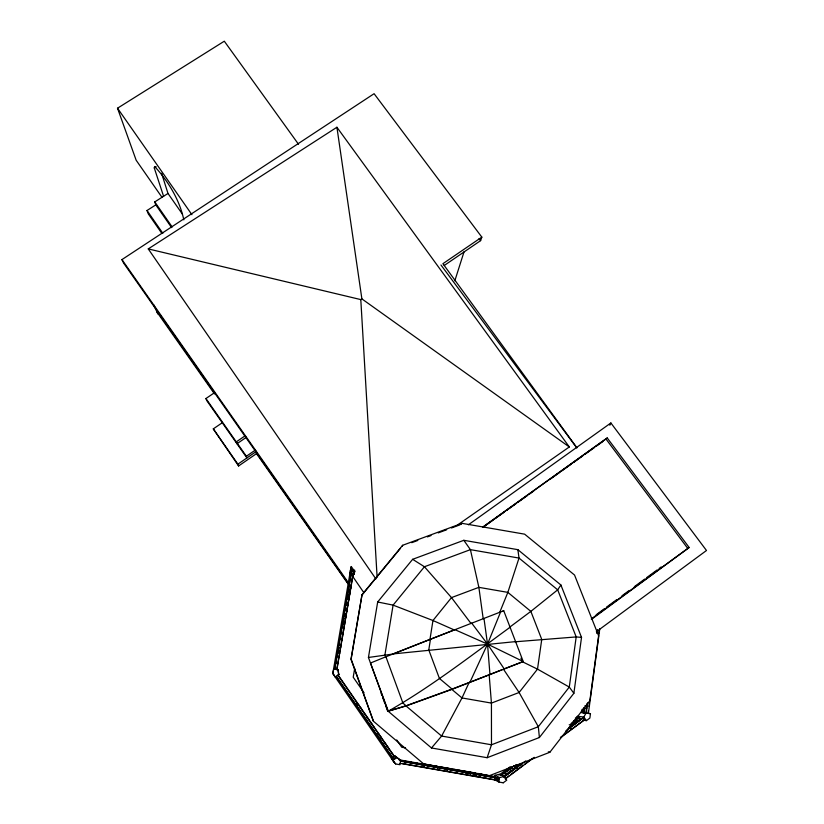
<?xml version="1.0" encoding="UTF-8"?>
<svg xmlns="http://www.w3.org/2000/svg" width="824" height="824" viewBox="0 0 824 824"><rect width="100%" height="100%" fill="white"/><g stroke="black" fill="none" stroke-linecap="round" stroke-linejoin="round"><path stroke-width="1.24" d="M583.835 711.648L584.35 707.826M583.742 713.481L584.432 708.393M584.659 708.259L584.02 712.956L581.919 712.595L582.403 709.062M585.885 712.976L587.151 703.562M596.71 632.77L596.998 630.638M587.625 702.893L586.255 713.007L580.714 712.389M596.998 633.388L597.513 629.598M588.336 710.957L588.388 713.378L599.8 628.691M588.954 706.384L589.284 703.933M598.821 633.141L599.11 631.009M586.42 720.639L583.804 717.004L586.183 712.914L590.468 713.666L589.881 718.054L586.42 720.639L583.145 720.227M573.875 693.272L581.528 637.395L560.897 584.999L517.874 549.67L463.819 540.307L412.649 559.311L377.68 601.984L368.441 657.47L387.991 711.071L431.498 747.976L487.128 757.709L539.39 737.521L573.875 693.272L569.281 687.072L537.505 669.129L522.262 661.682L520.974 658.17M581.569 712.554L581.909 710.01M503.217 782.8L498.881 782.038L499.54 777.568L504.144 776.466L506.739 780.174L503.217 782.8M498.881 782.038L494.482 779.648L495.121 775.291L499.602 774.22L504.144 776.466M498.458 778.206L498.386 780.565L498.458 778.206L400.145 760.985L498.705 778.33M479.692 777.197L480.021 774.972L477.642 773.633M465.921 773.829L466.25 771.645L468.444 772.943M470.267 775.549L470.597 773.324L468.372 772.016M456.548 773.149L456.877 770.924L454.858 769.647L444.084 767.68M447.123 771.491L447.463 769.276L445.588 768.019M433.403 769.091L433.754 766.866L432.085 765.661L398.898 759.759M437.441 768.844L437.781 766.65L434.207 766.032L435.896 767.247M423.989 767.443L424.339 765.218L422.815 764.033M404.502 764.023L404.852 761.809L403.636 760.676M368.441 657.47L392.78 654.071L429.963 639.455L432.961 620.513L451.49 597.606L478.868 587.347L507.852 592.374L530.852 611.377L541.749 639.424L537.505 669.129L519.11 692.49L491.434 703.088L461.996 697.949L451.645 689.245L407.087 705.385M410.28 765.043L410.63 762.818L409.322 761.675M539.39 737.521L538.329 726.716L519.11 692.49L503.433 669.16L523.23 661.548L487.53 644.111L454.941 629.68L430.468 639.218L428.779 649.93L439.419 678.451L452.263 689.245L523.23 661.548L503.732 610.728L499.746 612.314L507.852 592.374L519.017 558.064L517.874 549.67M395.685 763.961L391.421 758.43L394.892 755.886L400.722 760.253L400.011 764.713L395.685 763.961L393.326 761.407M424.319 764.466L373.416 721.227L350.973 659.303L362.024 594.691L402.668 545.282L461.996 523.333L524.63 534.158L574.544 575.039L598.605 635.788L589.86 700.709L549.865 752.25L489.075 775.806L423.629 763.941L432.456 765.486M373.416 721.227L351.148 659.107L362.024 594.691M354.691 668.419L353.218 677.204L364.084 692.881M350.612 569.528L332.762 673.723L333.761 668.892L338.036 669.634L338.716 674.64L338.036 669.634M350.921 573.844L349.912 573.669L351.261 566.531L354.742 571.495L354.021 574.38L351.951 574.019M334.637 669.459L351.024 573.452M334.791 669.15L351.488 571.382L353.589 571.753L336.903 669.541M354.021 574.38L354.722 570.249L350.612 569.539M350.406 570.496L351.261 566.531M351.488 571.382L353.548 571.918M350.282 577.84L350.663 576.161M350.303 578.273L349.932 579.921L351.992 580.271L352.404 578.644M349.335 583.433L349.695 581.837M348.974 585.514L349.335 583.959M348.727 587.522L348.377 589.026L350.437 589.387L350.828 587.893M348.016 591.117L348.367 589.644L350.457 590.005L350.087 591.477M347.749 593.218L347.419 594.64L349.489 595L349.85 593.589M347.058 596.731L347.388 595.34L349.489 595.711L349.129 597.091M346.451 600.263L346.78 598.924L348.882 599.285L348.521 600.624M346.101 602.354L346.41 601.046M353.084 573.803L336.728 669.819M345.493 605.887L345.802 604.641L347.903 605.001L347.563 606.248M352.353 578.191L352.765 576.532M345.132 607.988L345.441 606.763M344.535 611.521L344.823 610.357M351.045 585.874L351.436 584.319M344.463 612.49L344.174 613.623L346.245 613.983L346.564 612.86M163.585 196.277L154.273 167.942L154.655 166.469C168.405 181.527 179.498 199.707 183.824 219.853M343.567 617.176L343.845 616.095M343.206 619.277L343.484 618.227L345.586 618.587L345.287 619.638M342.866 621.832L342.599 622.831L344.679 623.191L344.978 622.202M348.171 602.715L348.521 601.417M342.238 624.932L342.496 623.974L344.607 624.335L344.319 625.292M440.974 265.019L576.769 447.834M341.63 628.485L341.888 627.579M347.213 608.349L347.543 607.134M341.27 630.597L341.517 629.721M346.605 611.882L346.935 610.728M340.662 634.161L340.899 633.337L343.011 633.707L342.743 634.521M345.647 617.536L345.956 616.455M340.302 636.272L340.528 635.489M339.694 639.846L339.91 639.105M339.334 641.958L339.55 641.257M343.711 628.856L343.989 627.95M338.726 645.532L338.932 644.883M343.351 630.957L343.629 630.092M454.817 280.809L464.036 251.825M338.561 647.036L338.355 647.654L340.446 648.014L340.673 647.406M342.382 636.643L342.65 635.85M487.128 757.709L491.485 744.783L491.434 703.088L489.168 674.763L502.238 669.634M337.747 651.238L337.943 650.672M341.775 640.207L342.032 639.476M444.229 265.483L480.608 240.639L481.834 237.127L374.096 93.699L121.942 259.601L123.538 262.959L348.181 583.546L348.367 582.681L121.942 259.601M337.387 653.36L337.572 652.824L339.694 653.195L339.467 653.72M340.806 645.903L341.043 645.254M336.954 656.471L339.066 656.841M339.838 651.599L340.054 651.042M335.801 662.661L337.881 663.032M609.842 425.246L610.883 422.969L706.487 550.494L596.339 631.74M489.168 674.763L469.103 682.529L461.996 697.949L441.613 736.059L431.498 747.976M469.814 682.509L487.53 644.111L500.601 611.944L470.998 623.469L451.49 597.606L424.432 566.747L412.649 559.311M402.153 546.24L402.668 545.282M560.897 584.999L557.683 589.84L530.852 611.377L509.448 627.363M361.777 595.33L400.536 548.197M461.079 524.435L461.996 523.333M336.161 676.473L392.615 758.142M336.336 676.277L393.769 759.337L395.541 758.039L338.118 674.99M482.905 527.185L607.236 437.956L689.152 547.496L591.447 619.38M510.344 627.064C470.422 656.11 431.261 686.742 388.289 711.174L405.882 705.818L441.613 736.059L491.485 744.783L538.329 726.716L569.281 687.072L576.192 636.931L557.683 589.84L519.017 558.064L470.411 549.649L424.432 566.747L393.089 605.125L384.911 654.956L385.622 656.893L430.468 639.218M504.185 775.714L506.235 774.179M513.414 768.813L515.463 767.288M503.32 776.661L506.152 774.55L504.875 772.747L507.677 774.066M508.841 772.541L510.777 771.099L509.5 769.286L512.374 770.553M513.465 769.091L515.402 767.649L517.379 768.473M518.09 765.64L520.016 764.198L523.055 765.383L510.715 774.601M568.591 727.942L570.507 726.521M573.154 724.533L575.07 723.111L573.782 721.33L577.624 721.845M578.613 720.464L580.467 719.084L579.19 717.302L573.7 721.082M504.185 776.301L507.254 774.014M509.294 772.49L511.344 770.955M513.383 769.431L515.433 767.906M518.502 765.62L520.541 764.085M568.611 728.21L570.651 726.686M573.72 724.399L575.77 722.864M503.845 776.919L521.757 763.549M568.364 728.756L583.114 717.756L584.783 719.61L561.072 737.315M504.103 777.053L525.753 760.892M565.954 730.878L583.474 717.797M505.143 778.762L508.964 775.899M524.795 764.085L532.417 758.389M560.382 737.511L565.027 734.04M566.747 732.752L584.783 719.61M505.4 778.896L534.261 757.338M498.942 775.157L510.293 766.691M575.317 718.198L577.377 716.653M512.147 767.01L500.858 775.436L514.125 765.836L517.07 767.051L518.358 768.885M571.877 722.751L579.19 717.302M393.141 760.274L396.694 757.647L400.722 760.253M596.216 614.745L604.466 608.668M606.526 607.154L616.836 599.563M621.996 595.773L629.217 590.468M634.367 586.667L644.687 579.087M646.747 577.562L657.058 569.981M659.118 568.467L661.188 566.943M591.302 618.927L689.152 547.496M339.055 674.3L335.255 677.132L333.02 673.249M482.555 527.216L607.236 437.956M483.606 526.897L493.01 520.16M495.1 518.667L504.494 511.931M506.585 510.437L515.989 503.711M518.08 502.207L527.484 495.482M529.564 493.988L533.746 490.991M550.463 479.022L559.856 472.296M561.947 470.803L571.351 464.067M573.442 462.573L582.846 455.837M584.927 454.343L594.331 447.607M596.421 446.114L602.694 441.623M468.403 524.775L610.883 422.969M457.505 525.032L569.312 446.958L336.913 127.246L148.258 248.9L375.878 578.901M214.384 392.78L205.928 398.528L206.834 400.711L246.922 457.938L246.355 456.269L255.43 450.007L256.501 453.663L347.975 583.804M256.491 453.633L238.6 465.972L237.889 464.159L255.934 451.717M244.728 436.081L236.251 441.901L236.931 443.776L246.397 437.266M238.6 465.972L213.292 428.882L222.305 422.722M481.834 237.127L442.91 263.69L576.882 447.751M148.258 248.9L360.788 299.596L361.88 298.875L336.913 127.246M171.619 227.63L155.808 204.877L154.768 201.921L167.993 193.455L161.576 173.287M161.792 233.326L148.238 213.777L147.022 210.501L155.808 204.877M154.273 167.942L156.138 166.757M162.071 197.43L136.156 160.227L117.513 108.212L224.303 41.2L298.515 144.272M502.867 611.109L503.732 610.728M429.963 639.455L471.719 623.15L487.53 644.111L504.309 669.067M451.645 689.245L469.103 682.529M411.773 542.676L417.789 540.451M427.409 536.888L431.014 535.559M438.234 532.891L446.649 529.77M451.459 527.988L459.874 524.878M406.263 705.911L402.926 703.078L385.91 656.749L370.481 663.042L388.289 711.174L406.263 705.911L452.263 689.245M393.11 653.916L515.937 641.577M515.01 641.803L576.192 636.931L581.528 637.395M584.834 705.88L586.822 706.014M583.557 707.96L586.657 708.413M588.243 713.45L590.468 713.666M583.804 717.004L577.315 716.272L579.859 719.816M580.467 719.084L578.829 717.261M575.482 720.063L579.344 720.557M570.919 723.462L574.719 724.018M569.23 724.729L572.999 725.295M350.54 570.764L354.742 571.495M405.521 747.904L401.752 747.244L396.684 739.921M434.979 765.929L437.503 766.361M440.026 766.804L451.367 768.792M453.89 769.235L456.414 769.678M458.937 770.121L475.324 772.994M477.848 773.437L489.075 775.806M439.068 766.794L442.282 767.443M461.667 770.759L495.554 776.692M401.916 763.436L494.482 779.648M495.533 779.834L497.644 780.204M399.898 763.312L498.386 780.565M377.68 601.984L393.089 605.125L432.961 620.513L454.302 629.969M548.321 751.807L549.865 752.25M515.845 764.559L518.811 765.754M511.22 768.009L514.114 769.256M506.595 771.46L509.417 772.758M357.575 703.171L355.35 704.201L355.813 704.458M358.316 704.726L358.831 704.984L356.576 705.983M495.121 775.291L499.54 777.568M491.156 776.002L493.741 777.382M489.044 775.631L491.588 777.001M485.46 775.003L487.963 776.363M483.338 774.632L485.81 775.992L485.48 778.216L483.843 777.289M479.764 774.004L482.174 775.353M360.397 707.734L360.943 708.043M474.068 773.015L476.385 774.333L476.056 776.558L474.511 775.652M471.946 772.644L474.233 773.963M361.633 709.516L362.189 709.845M462.676 771.017L464.818 772.315M462.666 771.934L460.554 770.646L456.98 770.018L459.03 771.295M358.656 708.99L359.171 709.32M363.714 712.523L364.311 712.904M451.284 769.019L453.252 770.286M449.162 768.648L451.099 769.904M359.892 710.782L360.428 711.133M364.95 714.315L365.568 714.717M443.477 767.649L445.31 768.895M439.892 767.031L441.685 768.256M437.781 766.65L439.532 767.886M361.973 713.79L362.539 714.192M367.03 717.333L367.679 717.786M361.88 298.885L569.312 446.958M368.266 719.115L368.936 719.599M363.209 715.582L363.796 716.005M428.511 765.033L430.118 766.238M370.357 722.133L371.058 722.669M426.399 764.662L427.965 765.856M365.289 718.6L365.918 719.074M371.593 723.925L372.314 724.492M366.526 720.382L367.164 720.887M420.704 763.663L422.187 764.847M373.684 726.953L374.436 727.561M368.616 723.41L369.286 723.956M417.129 763.034L418.561 764.209M415.008 762.664L416.408 763.827M369.852 725.202L370.543 725.779M378.257 733.566L379.081 734.277L377.31 735.564L376.517 734.843M411.433 762.046L412.783 763.199M371.943 728.22L372.664 728.849M373.179 730.013L373.931 730.672M380.358 736.594L381.213 737.356L379.442 738.644L378.607 737.871M381.594 738.397L382.47 739.179M375.281 733.041L376.053 733.741M405.748 761.046L407.005 762.179M383.696 741.425L384.602 742.259M384.942 743.227L385.869 744.093M387.043 746.266L388.001 747.172M379.854 739.674L380.698 740.477M388.279 748.068L389.268 749.006M381.955 742.702L382.83 743.557M394.892 755.886L396.694 757.647M391.637 752.909L392.667 753.929M383.191 744.505L384.097 745.38M385.292 747.543L386.229 748.47M394.263 756.762L337.892 675.216M386.538 749.346L387.496 750.304M388.64 752.394L389.628 753.394M389.886 754.197L390.895 755.227M479.074 238.589L480.608 240.639M606 439.048L687.535 548.115M583.114 717.756L584.412 719.558M570.084 727.468L571.393 729.291M463.819 540.307L470.411 549.649L478.868 587.347L483.194 618.731M514.125 765.836L515.402 767.649M214.487 393.903L157.054 312.193M117.513 108.212L191.93 214.693M167.993 193.455L182.465 214.209M205.928 398.528L246.355 456.269M213.292 428.882L237.889 464.159M154.768 201.921L172.113 226.888M147.022 210.501L162.822 233.295M332.824 673.61L393.903 762.035M350.087 572.618L363.837 592.641M153.81 304.942L157.827 313.934M381.09 693.169L381.955 695.528M382.82 697.897L384.973 703.809M385.838 706.178L387.568 710.906M483.966 618.391L487.53 644.111L489.971 674.702M360.799 299.606L377.114 577.161"/></g></svg>
